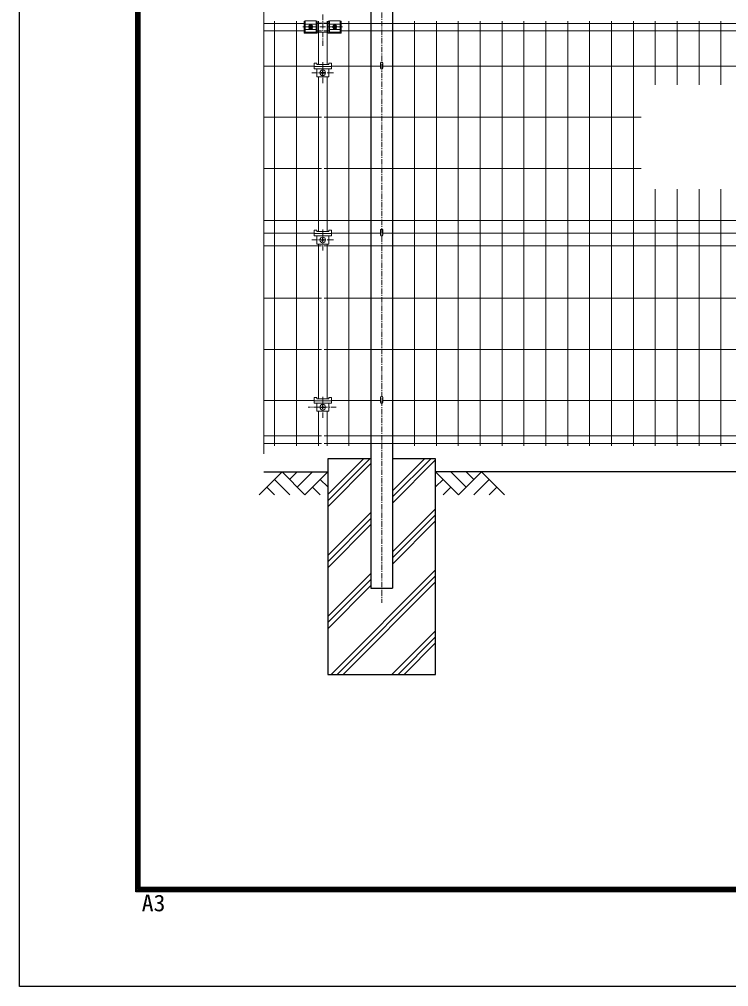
# Model space of a CAD drawing. Units: millimetres, scale not verified. Extents: x -4200 to 4200, y -2970 to 2970.
# Drawn here: x -4200 to -2554, y -2970 to -727 of the extents above; entities that cross this region are included whole.
import ezdxf
from ezdxf.enums import TextEntityAlignment as Align

# ---------------------------------------------------------------- set-up
doc = ezdxf.new("R2010")
doc.units = ezdxf.units.MM
doc.header["$LTSCALE"] = 10
doc.linetypes.add('USER1', pattern=[2, 1.25, -0.25, 0.25, -0.25])
for name, color, linetype, lineweight in [('0-1_D-TTL', 7, 'Continuous', 25), ('0-2_D-BMK', 2, 'USER1', 13), ('0-4_D-STR-DIM', 7, 'Continuous', 13), ('0-8_D-STR3', 3, 'Continuous', 13), ('0-9_D-STR1', 1, 'Continuous', 25), ('0-B_D-BGD', 7, 'Continuous', 25), ('0-C_D-DCR-HCH', 7, 'Continuous', 13), ('0-D_D-STR4', 7, 'Continuous', 25), ('0-E_D-STR5', 7, 'Continuous', 9)]:
    doc.layers.add(name, color=color, linetype=linetype, lineweight=lineweight)
doc.styles.add('ＭＳ ゴシック', font='')
doc.styles.get('ＭＳ ゴシック').set_extended_font_data('MS Gothic')

msp = doc.modelspace()

# ---------------------------------------------------------------- linework, layer by layer
at = {"layer": '0-1_D-TTL', "color": 2}
msp.add_lwpolyline([(-4199.68, 2970.23), (4200.32, 2970.23), (4200.32, -2969.77), (-4199.68, -2969.77)], close=True, dxfattribs=at)
at = {"layer": '0-1_D-TTL'}
for points in [[(-3929.68, 2750.23), (3930.32, 2750.23), (3930.32, -2749.77), (-3929.68, -2749.77)], [(-3927.18, 2747.73), (3927.82, 2747.73), (3927.82, -2747.27), (-3927.18, -2747.27)], [(-3924.68, 2745.23), (3925.32, 2745.23), (3925.32, -2744.77), (-3924.68, -2744.77)], [(-3922.18, 2742.73), (3922.82, 2742.73), (3922.82, -2742.27), (-3922.18, -2742.27)], [(-3919.68, 2740.23), (3920.32, 2740.23), (3920.32, -2739.77), (-3919.68, -2739.77)]]:
    msp.add_lwpolyline(points, close=True, dxfattribs=at)
at = {"layer": '0-2_D-BMK'}
for p, q in [((-3358.86, 689.27), (-3358.86, -2080.1)), ((-3495.82, -788.42), (-3495.82, -716)), ((-3523.8, -751.46), (-3523.8, -736.98)), ((-3467.8, -751.46), (-3467.8, -736.98)), ((-3541.6, -744.58), (-3450, -744.58)), ((-3495.75, -875.23), (-3495.75, -826.43)), ((-3520.78, -850.83), (-3470.78, -850.83)), ((-3495.75, -1262.72), (-3495.75, -1213.92)), ((-3520.78, -1238.32), (-3470.78, -1238.32)), ((-3495.75, -1650.65), (-3495.75, -1601.85)), ((-3464.44, -1626.25), (-3529.27, -1626.25))]:
    msp.add_line(p, q, dxfattribs=at)
at = {"layer": '0-4_D-STR-DIM'}
msp.add_line((-3632.37, 801.55), (-3632.37, -1734.43), dxfattribs=at)
at = {"layer": '0-8_D-STR3'}
for p, q in [((-3538.87, -731.41), (-3538.87, -759.21)), ((-3538.87, -731.41), (-3536.37, -731.41)), ((-3538.87, -732.82), (-3536.37, -732.82)), ((-3536.37, -730.42), (-3536.37, -756.63)), ((-3536.37, -730.42), (-3511.37, -730.42)), ((-3536.37, -738.18), (-3511.37, -738.18)), ((-3511.37, -730.42), (-3511.37, -756.63)), ((-3511.37, -731.41), (-3508.87, -731.41)), ((-3511.37, -732.82), (-3508.87, -732.82)), ((-3508.87, -759.21), (-3508.87, -731.41)), ((-3482.87, -735.65), (-3508.87, -735.65)), ((-3480.37, -731.41), (-3482.87, -731.41)), ((-3482.87, -759.21), (-3482.87, -731.41)), ((-3480.37, -732.82), (-3482.87, -732.82)), ((-3480.37, -730.42), (-3480.37, -756.63)), ((-3455.37, -730.42), (-3480.37, -730.42)), ((-3455.37, -738.18), (-3480.37, -738.18)), ((-3455.37, -730.42), (-3455.37, -756.63)), ((-3452.87, -731.41), (-3455.37, -731.41)), ((-3452.87, -732.82), (-3455.37, -732.82)), ((-3452.87, -731.41), (-3452.87, -759.21)), ((-3538.87, -758.02), (-3508.87, -758.02)), ((-3538.87, -759.21), (-3508.87, -759.21)), ((-3536.37, -750.12), (-3511.37, -750.12)), ((-3536.37, -756.63), (-3511.37, -756.63)), ((-3526.33, -740.32), (-3528.79, -744.58)), ((-3526.33, -748.84), (-3528.79, -744.58)), ((-3526.6, -742.53), (-3525.24, -743.9)), ((-3526.6, -746.63), (-3525.24, -745.26)), ((-3521.42, -740.32), (-3526.33, -740.32)), ((-3521.42, -748.84), (-3526.33, -748.84)), ((-3525.92, -741.85), (-3524.56, -743.22)), ((-3525.92, -747.31), (-3524.56, -745.95)), ((-3521.83, -741.85), (-3523.19, -743.22)), ((-3521.83, -747.31), (-3523.19, -745.95)), ((-3521.15, -742.53), (-3522.51, -743.9)), ((-3521.15, -746.63), (-3522.51, -745.26)), ((-3521.42, -740.32), (-3518.96, -744.58)), ((-3521.42, -748.84), (-3518.96, -744.58)), ((-3482.87, -756.63), (-3508.87, -756.63)), ((-3452.87, -758.02), (-3482.87, -758.02)), ((-3452.87, -759.21), (-3482.87, -759.21)), ((-3455.37, -750.12), (-3480.37, -750.12)), ((-3455.37, -756.63), (-3480.37, -756.63)), ((-3470.33, -740.32), (-3472.79, -744.58)), ((-3470.33, -748.84), (-3472.79, -744.58)), ((-3470.6, -742.53), (-3469.24, -743.9)), ((-3470.6, -746.63), (-3469.24, -745.26)), ((-3470.33, -740.32), (-3465.42, -740.32)), ((-3470.33, -748.84), (-3465.42, -748.84)), ((-3469.92, -741.85), (-3468.56, -743.22)), ((-3469.92, -747.31), (-3468.56, -745.95)), ((-3465.83, -741.85), (-3467.19, -743.22)), ((-3465.83, -747.31), (-3467.19, -745.95)), ((-3465.15, -742.53), (-3466.51, -743.9)), ((-3465.15, -746.63), (-3466.51, -745.26)), ((-3465.42, -740.32), (-3462.96, -744.58)), ((-3465.42, -748.84), (-3462.96, -744.58)), ((-3515.81, -828.53), (-3509.81, -828.53)), ((-3515.81, -828.53), (-3515.81, -841.33)), ((-3509.81, -828.53), (-3509.81, -831.43)), ((-3481.81, -828.53), (-3475.81, -828.53)), ((-3481.81, -828.53), (-3481.81, -831.43)), ((-3475.81, -828.53), (-3475.81, -841.33)), ((-3361.46, -827.63), (-3361.46, -839.8)), ((-3356.26, -827.63), (-3356.26, -839.8)), ((-3515.81, -835.83), (-3475.81, -835.83)), ((-3515.81, -841.33), (-3475.81, -841.33)), ((-3509.81, -831.43), (-3481.81, -831.43)), ((-3509.81, -841.33), (-3509.81, -860.33)), ((-3499.28, -850.33), (-3497.28, -850.33)), ((-3499.28, -851.33), (-3497.28, -851.33)), ((-3496.28, -847.33), (-3496.28, -849.33)), ((-3495.28, -847.33), (-3495.28, -849.33)), ((-3492.28, -850.33), (-3494.28, -850.33)), ((-3492.28, -851.33), (-3494.28, -851.33)), ((-3481.81, -841.33), (-3481.81, -860.33)), ((-3509.81, -860.33), (-3481.81, -860.33)), ((-3496.28, -854.33), (-3496.28, -852.33)), ((-3495.28, -854.33), (-3495.28, -852.33)), ((-3515.81, -1216.02), (-3509.81, -1216.02)), ((-3515.81, -1216.02), (-3515.81, -1228.82)), ((-3515.81, -1223.32), (-3475.81, -1223.32)), ((-3515.81, -1228.82), (-3475.81, -1228.82)), ((-3509.81, -1216.02), (-3509.81, -1218.92)), ((-3509.81, -1218.92), (-3481.81, -1218.92)), ((-3509.81, -1228.82), (-3509.81, -1247.82)), ((-3481.81, -1216.02), (-3475.81, -1216.02)), ((-3481.81, -1216.02), (-3481.81, -1218.92)), ((-3481.81, -1228.82), (-3481.81, -1247.82)), ((-3475.81, -1216.02), (-3475.81, -1228.82)), ((-3361.46, -1215.13), (-3361.46, -1227.3)), ((-3356.26, -1215.13), (-3356.26, -1227.3)), ((-3509.81, -1247.82), (-3481.81, -1247.82)), ((-3499.28, -1237.82), (-3497.28, -1237.82)), ((-3499.28, -1238.82), (-3497.28, -1238.82)), ((-3496.28, -1234.82), (-3496.28, -1236.82)), ((-3496.28, -1241.82), (-3496.28, -1239.82)), ((-3495.28, -1234.82), (-3495.28, -1236.82)), ((-3495.28, -1241.82), (-3495.28, -1239.82)), ((-3492.28, -1237.82), (-3494.28, -1237.82)), ((-3492.28, -1238.82), (-3494.28, -1238.82)), ((-3515.81, -1603.95), (-3515.81, -1616.75)), ((-3515.81, -1603.95), (-3509.81, -1603.95)), ((-3515.81, -1611.25), (-3475.81, -1611.25)), ((-3481.81, -1603.95), (-3475.81, -1603.95)), ((-3481.81, -1603.95), (-3481.81, -1606.85)), ((-3475.81, -1603.95), (-3475.81, -1616.75)), ((-3361.46, -1602.63), (-3361.46, -1614.8)), ((-3356.26, -1602.63), (-3356.26, -1614.8)), ((-3515.81, -1616.75), (-3475.81, -1616.75)), ((-3509.81, -1616.75), (-3509.81, -1635.75)), ((-3509.81, -1635.75), (-3481.81, -1635.75)), ((-3499.28, -1625.75), (-3497.28, -1625.75)), ((-3499.28, -1626.75), (-3497.28, -1626.75)), ((-3496.28, -1622.75), (-3496.28, -1624.75)), ((-3496.28, -1629.75), (-3496.28, -1627.75)), ((-3495.28, -1622.75), (-3495.28, -1624.75)), ((-3495.28, -1629.75), (-3495.28, -1627.75)), ((-3492.28, -1625.75), (-3494.28, -1625.75)), ((-3492.28, -1626.75), (-3494.28, -1626.75)), ((-3481.81, -1616.75), (-3481.81, -1635.75))]:
    msp.add_line(p, q, dxfattribs=at)
msp.add_lwpolyline([(-3509.81, -1603.95), (-3509.81, -1606.85), (-3481.81, -1606.85)], dxfattribs=at)
for centre, radius in [((-3523.87, -744.58), 4.26), ((-3467.87, -744.58), 4.26), ((-3495.78, -850.83), 6.5), ((-3495.78, -1238.32), 6.5), ((-3495.78, -1626.25), 6.5)]:
    msp.add_circle(centre, radius, dxfattribs=at)
for centre, radius, start, end in [((-3523.87, -743.29), 4, 4.65818, 175.34501), ((-3467.87, -743.29), 4, 4.65499, 175.34182), ((-3523.87, -745.86), 4, 184.89555, 355.10576), ((-3526.26, -742.19), 0.483, 44.99953, 224.99952), ((-3526.26, -746.97), 0.483, 135, 314.99998), ((-3525.92, -744.58), 0.965, 314.99999, 45), ((-3523.87, -742.53), 0.965, 225.00001, 314.99999), ((-3523.87, -746.63), 0.965, 45, 135), ((-3521.83, -744.58), 0.965, 135, 225.00001), ((-3521.49, -742.19), 0.483, 315, 135), ((-3521.49, -746.97), 0.483, 225.00001, 44.99999), ((-3467.87, -745.86), 4, 184.89424, 355.10445), ((-3470.26, -742.19), 0.483, 45, 225), ((-3470.26, -746.97), 0.483, 135.00001, 314.99999), ((-3469.92, -744.58), 0.965, 314.99999, 45), ((-3467.87, -742.53), 0.965, 225.00001, 314.99999), ((-3467.87, -746.63), 0.965, 45, 135), ((-3465.83, -744.58), 0.965, 135, 225.00001), ((-3465.49, -742.19), 0.483, 315.00048, 135.00047), ((-3465.49, -746.97), 0.483, 225.00002, 45), ((-3499.28, -850.83), 0.5, 90.00001, 270), ((-3497.28, -849.33), 1, 270, 0.00001), ((-3497.28, -852.33), 1, 0, 90), ((-3495.78, -847.33), 0.5, 0, 179.99999), ((-3494.28, -849.33), 1, 180.00001, 270), ((-3494.28, -852.33), 1, 90, 180.00001), ((-3492.28, -850.83), 0.5, 270.00049, 90.00046), ((-3358.86, -839.8), 2.6, 180, 0), ((-3495.78, -854.33), 0.5, 180.00002, 0.00001), ((-3358.86, -1227.3), 2.6, 180, 0), ((-3499.28, -1238.32), 0.5, 90.00001, 270), ((-3497.28, -1236.82), 1, 270, 0.00001), ((-3497.28, -1239.82), 1, 0, 90), ((-3495.78, -1234.82), 0.5, 0, 179.99999), ((-3495.78, -1241.82), 0.5, 180.00002, 0.00001), ((-3494.28, -1236.82), 1, 180.00001, 270), ((-3494.28, -1239.82), 1, 90, 180.00001), ((-3492.28, -1238.32), 0.5, 270.00049, 90.00046), ((-3358.86, -1614.8), 2.6, 180, 0), ((-3499.28, -1626.25), 0.5, 90.00001, 270), ((-3497.28, -1624.75), 1, 270, 0.00001), ((-3497.28, -1627.75), 1, 0, 90), ((-3495.78, -1622.75), 0.5, 0, 179.99999), ((-3495.78, -1629.75), 0.5, 180.00002, 0.00001), ((-3494.28, -1624.75), 1, 180.00001, 270), ((-3494.28, -1627.75), 1, 90, 180.00001), ((-3492.28, -1626.25), 0.5, 270.00049, 90.00046)]:
    msp.add_arc(centre, radius, start, end, dxfattribs=at)
for centre in [(-3358.86, -827.65), (-3358.86, -1215.15), (-3358.86, -1602.65)]:
    msp.add_ellipse(centre, major_axis=(-2.6, 0), ratio=0.649974, start_param=3.1415927, end_param=6.2831853, dxfattribs=at)
at = {"layer": '0-9_D-STR1'}
for p, q in [((-3383.86, 647.67), (-3383.86, -2045.8)), ((-3333.86, 647.67), (-3333.86, -2045.8)), ((-3383.86, -2045.8), (-3333.86, -2045.8))]:
    msp.add_line(p, q, dxfattribs=at)
at = {"layer": '0-B_D-BGD'}
for p, q in [((-3632.37, -1775.8), (-3483.86, -1775.8)), ((-1483.86, -1775.8), (-3233.86, -1775.8))]:
    msp.add_line(p, q, dxfattribs=at)
at = {"layer": '0-C_D-DCR-HCH'}
for p, q in [((-3483.86, -1842.94), (-3386.72, -1745.8)), ((-3483.86, -1828.79), (-3400.87, -1745.8)), ((-3333.86, -1820.22), (-3259.45, -1745.8)), ((-3333.86, -1834.36), (-3245.3, -1745.8)), ((-3333.86, -1848.5), (-3233.86, -1748.5)), ((-3483.86, -1857.08), (-3383.86, -1757.08)), ((-3590.28, -1775.8), (-3643.49, -1829.02)), ((-3608.02, -1793.54), (-3572.38, -1829.02)), ((-3590.28, -1775.8), (-3537.07, -1829.02)), ((-3572.54, -1793.54), (-3554.81, -1775.8)), ((-3554.81, -1811.28), (-3519.33, -1775.8)), ((-3537.07, -1829.02), (-3483.86, -1775.8)), ((-3501.59, -1793.54), (-3483.86, -1811.2)), ((-3180.64, -1829.02), (-3233.86, -1775.8)), ((-3216.12, -1793.54), (-3233.86, -1811.2)), ((-3162.91, -1811.28), (-3198.38, -1775.8)), ((-3127.43, -1775.8), (-3180.64, -1829.02)), ((-3145.08, -1793.63), (-3162.91, -1775.8)), ((-3109.69, -1793.54), (-3145.33, -1829.02)), ((-3127.43, -1775.8), (-3074.22, -1829.02)), ((-3625.75, -1811.28), (-3607.94, -1829.02)), ((-3519.33, -1811.28), (-3501.51, -1829.02)), ((-3198.38, -1811.28), (-3216.2, -1829.02)), ((-3091.96, -1811.28), (-3109.78, -1829.02)), ((-3483.86, -1970.22), (-3383.86, -1870.22)), ((-3333.86, -1961.64), (-3233.86, -1861.64)), ((-3333.86, -1975.78), (-3233.86, -1875.78)), ((-3483.86, -1984.36), (-3383.86, -1884.36)), ((-3483.86, -1998.5), (-3383.86, -1898.5)), ((-3333.86, -1989.92), (-3233.86, -1889.92)), ((-3483.86, -2111.64), (-3383.86, -2011.64)), ((-3476.6, -2245.8), (-3233.86, -2003.06)), ((-3462.46, -2245.8), (-3233.86, -2017.2)), ((-3483.86, -2125.78), (-3383.86, -2025.78)), ((-3483.86, -2139.92), (-3383.86, -2039.92)), ((-3448.32, -2245.8), (-3233.86, -2031.34)), ((-3335.18, -2245.8), (-3233.86, -2144.48)), ((-3321.04, -2245.8), (-3233.86, -2158.62)), ((-3306.9, -2245.8), (-3233.86, -2172.76))]:
    msp.add_line(p, q, dxfattribs=at)
at = {"layer": '0-D_D-STR4'}
msp.add_lwpolyline([(-3383.86, -1745.8), (-3483.86, -1745.8), (-3483.86, -2245.8), (-3233.86, -2245.8), (-3233.86, -1745.8), (-3333.86, -1745.8)], dxfattribs=at)
at = {"layer": '0-E_D-STR5'}
for p, q in [((-3632.43, -736.2), (-3536.37, -736.2)), ((-3607.39, -730.8), (-3607.39, -1715.8)), ((-3556.62, -730.8), (-3556.62, -1715.8)), ((-3511.37, -736.2), (-3498.81, -736.2)), ((-3505.85, -730.8), (-3505.85, -831.43)), ((-3492.81, -736.2), (-3480.37, -736.2)), ((-3485.9, -730.8), (-3485.9, -831.43)), ((-3455.37, -736.2), (-2355.35, -736.2)), ((-3435.13, -730.8), (-3435.13, -1715.8)), ((-3384.36, -730.8), (-3384.36, -1715.8)), ((-3333.59, -730.8), (-3333.59, -1715.8)), ((-3282.82, -730.8), (-3282.82, -1715.8)), ((-3232.05, -730.8), (-3232.05, -1715.8)), ((-3181.28, -730.8), (-3181.28, -1715.8)), ((-3130.51, -730.8), (-3130.51, -1715.8)), ((-3079.75, -730.8), (-3079.75, -1715.8)), ((-3028.98, -730.8), (-3028.98, -1715.8)), ((-2978.21, -730.8), (-2978.21, -1715.8)), ((-2927.44, -730.8), (-2927.44, -1715.8)), ((-2876.67, -730.8), (-2876.67, -1715.8)), ((-2825.9, -730.8), (-2825.9, -1715.8)), ((-2775.13, -730.8), (-2775.13, -1715.8)), ((-2724.36, -730.8), (-2724.36, -878.5)), ((-2673.59, -730.8), (-2673.59, -878.5)), ((-2622.82, -730.8), (-2622.82, -878.5)), ((-2572.05, -730.8), (-2572.05, -878.5)), ((-3632.43, -753.83), (-3536.33, -753.83)), ((-3511.37, -753.83), (-3498.81, -753.83)), ((-3492.81, -753.83), (-3480.37, -753.83)), ((-3455.33, -753.83), (-2355.35, -753.83)), ((-3632.43, -835.37), (-3515.81, -835.37)), ((-3475.81, -835.37), (-3361.46, -835.37)), ((-3356.26, -835.37), (-1515.81, -835.37)), ((-3505.85, -860.33), (-3505.85, -1218.92)), ((-3485.9, -860.33), (-3485.9, -1218.92)), ((-3632.43, -953.85), (-3498.81, -953.85)), ((-3492.81, -953.85), (-2756.94, -953.85)), ((-3632.43, -1072.35), (-3498.81, -1072.35)), ((-3492.81, -1072.35), (-2756.94, -1072.35)), ((-2724.36, -1120.88), (-2724.36, -1715.8)), ((-2673.59, -1120.88), (-2673.59, -1715.8)), ((-2622.82, -1120.88), (-2622.82, -1715.8)), ((-2572.05, -1120.88), (-2572.05, -1715.8)), ((-3632.43, -1193.35), (-1498.81, -1193.35)), ((-3632.43, -1222.87), (-3515.81, -1222.87)), ((-3475.81, -1222.87), (-3361.46, -1222.87)), ((-3356.26, -1222.87), (-1515.81, -1222.87)), ((-3632.43, -1252.35), (-3498.81, -1252.35)), ((-3505.85, -1247.82), (-3505.85, -1606.85)), ((-3492.81, -1252.35), (-1498.81, -1252.35)), ((-3485.9, -1247.82), (-3485.9, -1606.85)), ((-3632.43, -1373.52), (-3498.81, -1373.52)), ((-3492.81, -1373.52), (-1498.81, -1373.52)), ((-3632.43, -1492.16), (-3498.81, -1492.16)), ((-3492.81, -1492.16), (-1498.81, -1492.16)), ((-3632.43, -1610.4), (-3515.81, -1610.4)), ((-3475.81, -1610.4), (-3361.46, -1610.4)), ((-3356.26, -1610.4), (-1515.81, -1610.4)), ((-3505.85, -1635.75), (-3505.85, -1715.8)), ((-3485.9, -1635.75), (-3485.9, -1715.8)), ((-3632.43, -1692.78), (-3498.81, -1692.78)), ((-3492.81, -1692.78), (-1498.81, -1692.78)), ((-3632.43, -1710.4), (-3498.81, -1710.4)), ((-3492.81, -1710.4), (-1498.81, -1710.4))]:
    msp.add_line(p, q, dxfattribs=at)

# ---------------------------------------------------------------- texts
at = {"layer": '0-1_D-TTL', "style": 'ＭＳ ゴシック', "width": 1.05}
msp.add_text('A3', height=38.48, dxfattribs=at).set_placement((-3915.77, -2806.58), align=Align.BOTTOM_LEFT)

doc.saveas('drawing.dxf')
